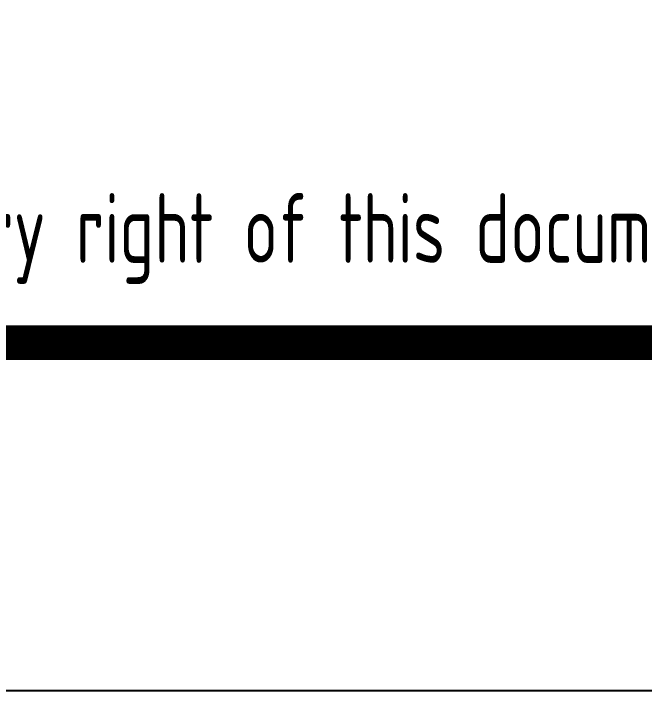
# Model space of a CAD drawing. Extents: x 4532298 to 10139194, y -639876 to -207028.
# Drawn here: x 4907619 to 4909433, y -350159 to -348212 of the extents above; entities that cross this region are included whole.
import ezdxf
from ezdxf.enums import TextEntityAlignment as Align

# ---------------------------------------------------------------- set-up
doc = ezdxf.new("R2010")
doc.units = 0
doc.header["$LTSCALE"] = 1000
doc.header["$MEASUREMENT"] = 0
doc.layers.get('0').update_dxf_attribs({"linetype": 'CONTINUOUS'})
doc.layers.add('PUB_TITLE', color=4, linetype='CONTINUOUS')
doc.styles.add('AHD', font='sceie.shx', dxfattribs={"width": 0.7, "bigfont": 'sceic.shx'})

msp = doc.modelspace()

# ---------------------------------------------------------------- linework, layer by layer
msp.add_line((4905805.2, -349158.8), (4923805.2, -349158.8))
at = {"layer": 'PUB_TITLE', "color": 4}
msp.add_lwpolyline([(4840705.2, -350158.8), (4924805.2, -350158.8), (4924805.2, -290758.8), (4840705.2, -290758.8)], close=True, dxfattribs=at)
at = {"layer": 'PUB_TITLE', "color": 4, "const_width": 100}
msp.add_lwpolyline([(4843205.2, -349158.8), (4923805.2, -349158.8), (4923805.2, -291758.8), (4843205.2, -291758.8)], close=True, dxfattribs=at)

# ---------------------------------------------------------------- texts
at = {"style": 'AHD', "width": 0.8}
msp.add_text('The proprietary right of this document belongs to Anhui Huadong Chemical And Medical Engineering  Co.,Ltd.  and any replication or transfer to the 3rd. side is forbidden without its permission. ', height=200, dxfattribs=at).set_placement((4914805.2, -348858.8), align=Align.MIDDLE)

doc.saveas('drawing.dxf')
